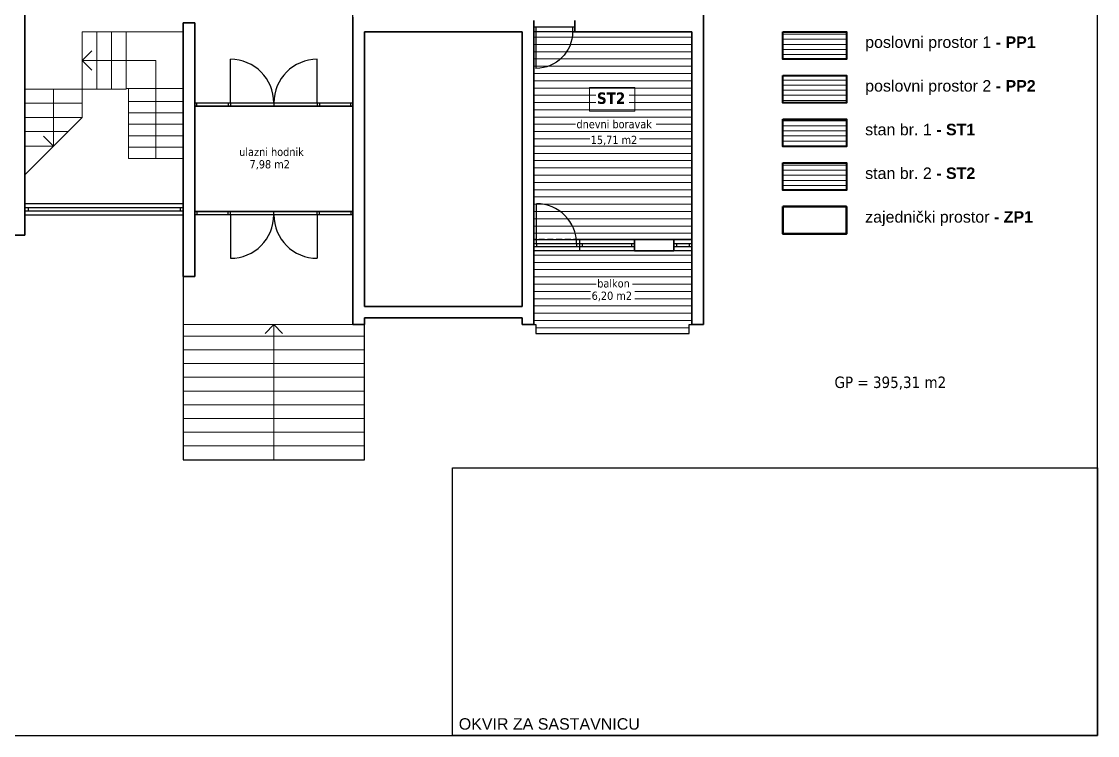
# Model space of a CAD drawing. Header units: centimetres. Extents: x 642232439 to 646206409, y 502891828 to 503284195.
# Drawn here: x 646181557 to 646183909, y 503268121 to 503269681 of the extents above; entities that cross this region are included whole.
import ezdxf

# ---------------------------------------------------------------- set-up
doc = ezdxf.new("R2010")
doc.units = ezdxf.units.CM
doc.linetypes.add('HIDDENX2', pattern=[19.05, 12.7, -6.35])
for name, color, linetype, lineweight in [('.ETAZA_1_ST1', 100, 'Continuous', 13), ('.ETAZA_2_ST2', 170, 'Continuous', 13), ('.ETAZA_3_PP1', 10, 'Continuous', 13), ('.ETAZA_4_ST2', 30, 'Continuous', 13), ('.ETAZA_5_ST4', 30, 'Continuous', 13), ('_POVRŠINA', 255, 'Continuous', 5), ('TP_01 - 0.35', 1, 'Continuous', 35), ('TP_07 - 0.20', 7, 'Continuous', 20), ('TP_08 - 0.10', 8, 'Continuous', 9)]:
    doc.layers.add(name, color=color, linetype=linetype, lineweight=lineweight)
doc.layers.add('_POLILINE_ET', color=4, linetype='Continuous', plot=False)
doc.layers.add('SAST_Linija sastavnice', color=3, linetype='Continuous', plot=False)
for name, color, linetype in [('TP_Hidden', 8, 'HIDDENX2'), ('TP_Otvori', 8, 'Continuous'), ('TP_Otvori.block', 8, 'Continuous')]:
    doc.layers.add(name, color=color, linetype=linetype)
doc.styles.get("Standard").update_dxf_attribs({"font": 'arial.ttf'})
doc.styles.add('tahoma10', font='tahoma.ttf', dxfattribs={"height": 2})
pattern_1 = [(180, (643183442.702, 503085608.108), (-3e-15, -15.875), [])]
pattern_2 = [(180, (643183442.702, 503085608.108), (-2e-15, -11.1125), [])]

# ---------------------------------------------------------------- blocks, each defined once
blk = doc.blocks.new('*U527')
at = {"layer": 'TP_01 - 0.35'}
for p, q in [((0, 0), (0, -30)), ((48, 0), (48, -30))]:
    blk.add_line(p, q, dxfattribs=at)
at = {"layer": 'TP_Otvori'}
for p, q in [((0, 0), (48, 0)), ((0, -11.3), (48, -11.3)), ((0, -18.8), (48, -18.8)), ((7.5, -11.3), (7.5, -18.8)), ((40.5, -11.3), (40.5, -18.8)), ((0, -30), (48, -30))]:
    blk.add_line(p, q, dxfattribs=at)
blk = doc.blocks.new('*U523')
at = {"layer": 'TP_Otvori'}
for p, q in [((5, 0), (5, 80)), ((5, 0), (0, 0)), ((85, 0), (5, 0)), ((5, -10), (5, 0)), ((85, -10), (85, 0)), ((85, 0), (90, 0)), ((90, -10), (0, -10))]:
    blk.add_line(p, q, dxfattribs=at)
blk.add_arc((5, 0), 80, 0, 90, dxfattribs=at)

msp = doc.modelspace()

# ---------------------------------------------------------------- hatches: boundary and pattern name
at = {"layer": '.ETAZA_1_ST1'}
h = msp.add_hatch(dxfattribs=at)
h.set_pattern_fill('ANSI31', color=256, scale=3.5, angle=135)
h.set_pattern_definition(pattern_2)
h.paths.add_polyline_path([(646183360.1, 503269658.44), (646183221.35, 503269658.44), (646183221.35, 503269598.78), (646183360.1, 503269598.78)])
at = {"layer": '.ETAZA_2_ST2'}
h = msp.add_hatch(dxfattribs=at)
h.set_pattern_fill('ANSI31', color=256, scale=3.5, angle=135)
h.set_pattern_definition(pattern_2)
h.paths.add_polyline_path([(646183360.1, 503269562.98), (646183221.35, 503269562.98), (646183221.35, 503269503.32), (646183360.1, 503269503.32)])
at = {"layer": '.ETAZA_2_ST2', "true_color": 0xf26722}
h = msp.add_hatch(dxfattribs=at)
h.set_pattern_fill('ANSI31', color=30, scale=3.5, angle=135)
h.set_pattern_definition([(180, (643121729.611, 503085411.083), (-2e-15, -11.1125), [])])
h.paths.add_polyline_path([(646183360.1, 503269372.06), (646183221.35, 503269372.06), (646183221.35, 503269312.4), (646183360.1, 503269312.4)])
at = {"layer": '.ETAZA_3_PP1'}
h = msp.add_hatch(dxfattribs=at)
h.set_pattern_fill('ANSI31', color=256, scale=3.5, angle=135)
h.set_pattern_definition(pattern_2)
h.paths.add_polyline_path([(646183360.1, 503269467.52), (646183221.35, 503269467.52), (646183221.35, 503269407.86), (646183360.1, 503269407.86)])
at = {"layer": '.ETAZA_4_ST2'}
h = msp.add_hatch(dxfattribs=at)
h.set_pattern_fill('ANSI31', color=256, scale=5, angle=135)
h.set_pattern_definition(pattern_1)
h.paths.add_polyline_path([(646182676.61, 503269179.74), (646182676.61, 503269018.74), (646182681.61, 503269018.74), (646182681.61, 503268999.74), (646183016.61, 503268999.74), (646183016.61, 503269018.74), (646183022.61, 503269018.74), (646183022.61, 503269179.74)])
at = {"layer": '.ETAZA_5_ST4'}
h = msp.add_hatch(dxfattribs=at)
h.set_pattern_fill('ANSI31', color=256, scale=5, angle=135)
h.set_pattern_definition(pattern_1)
h.paths.add_polyline_path([(646182676.61, 503269658.74), (646182676.61, 503269204.74), (646183022.61, 503269204.74), (646183022.61, 503269658.74)])

# ---------------------------------------------------------------- linework, layer by layer
at = {"layer": '.ETAZA_1_ST1', "lineweight": 40}
msp.add_lwpolyline([(646183221.35, 503269658.44), (646183360.1, 503269658.44), (646183360.1, 503269598.78), (646183221.35, 503269598.78)], close=True, dxfattribs=at)
at = {"layer": '.ETAZA_2_ST2', "lineweight": 40}
msp.add_lwpolyline([(646183221.35, 503269562.98), (646183360.1, 503269562.98), (646183360.1, 503269503.32), (646183221.35, 503269503.32)], close=True, dxfattribs=at)
at = {"layer": '.ETAZA_3_PP1', "lineweight": 40}
msp.add_lwpolyline([(646183221.35, 503269467.52), (646183360.1, 503269467.52), (646183360.1, 503269407.86), (646183221.35, 503269407.86)], close=True, dxfattribs=at)
at = {"layer": '.ETAZA_5_ST4', "lineweight": 40}
msp.add_lwpolyline([(646183221.35, 503269372.06), (646183360.1, 503269372.06), (646183360.1, 503269312.4), (646183221.35, 503269312.4)], close=True, dxfattribs=at)
at = {"layer": '_POLILINE_ET'}
for points in [[(646181564.61, 503270053.54), (646181564.61, 503269283.74), (646181910.61, 503269283.74), (646181910.61, 503269678.54), (646181935.61, 503269678.54), (646181935.61, 503269503.54), (646182281.61, 503269503.54), (646182281.61, 503270053.54), (646181564.61, 503270053.54)], [(646182306.61, 503269658.74), (646182306.61, 503269058.74), (646182651.61, 503269058.74), (646182651.61, 503269658.74), (646182306.61, 503269658.74)], [(646182676.61, 503269658.74), (646182676.61, 503269204.74), (646183022.61, 503269204.74), (646183022.61, 503269658.74), (646182676.61, 503269658.74)], [(646181935.61, 503269496.54), (646181935.61, 503269265.74), (646182281.61, 503269265.74), (646182281.61, 503269496.54), (646181935.61, 503269496.54)], [(646182676.61, 503269179.74), (646182676.61, 503269018.74), (646182681.61, 503269018.74), (646182681.61, 503268999.74), (646183016.61, 503268999.74), (646183016.61, 503269018.74), (646183022.61, 503269018.74), (646183022.61, 503269179.74), (646182676.61, 503269179.74)]]:
    msp.add_lwpolyline(points, dxfattribs=at)
at = {"layer": '_POVRŠINA'}
msp.add_lwpolyline([(646182798.4, 503269537.18), (646182897.53, 503269537.18), (646182897.53, 503269485.53), (646182798.4, 503269485.53)], close=True, dxfattribs=at)
at = {"layer": 'SAST_Linija sastavnice'}
for points in [[(646183908.92, 503270987.07), (646180010.92, 503270987.07), (646180010.92, 503268121.07), (646183908.92, 503268121.07)], [(646183908.92, 503270987.07), (646180010.92, 503270987.07), (646180010.92, 503268121.07), (646183908.92, 503268121.07)], [(646182498.92, 503268706.07), (646183908.92, 503268706.07), (646183908.92, 503268121.07), (646182498.92, 503268121.07)]]:
    msp.add_lwpolyline(points, close=True, dxfattribs=at)
at = {"layer": 'TP_01 - 0.35'}
for p, q in [((646183047.61, 503269908.74), (646183047.61, 503269018.74)), ((646181564.61, 503269718.54), (646181564.61, 503269214.54)), ((646181910.61, 503269678.54), (646181935.61, 503269678.54)), ((646181910.61, 503269123.74), (646181910.61, 503269678.54)), ((646181935.61, 503269178.74), (646181935.61, 503269678.54)), ((646182281.61, 503269690.54), (646182281.61, 503269018.74)), ((646182676.61, 503269683.74), (646182676.61, 503269018.74)), ((646182766.61, 503269683.74), (646182766.61, 503269658.74)), ((646182306.61, 503269658.74), (646182306.61, 503269058.74)), ((646182306.61, 503269658.74), (646182651.61, 503269658.74)), ((646182651.61, 503269058.74), (646182651.61, 503269658.74)), ((646182766.61, 503269658.74), (646183022.61, 503269658.74)), ((646183022.61, 503269658.74), (646183022.61, 503269018.74)), ((646181539.61, 503269214.54), (646181564.61, 503269214.54)), ((646182896.61, 503269204.74), (646182896.61, 503269179.74)), ((646182896.61, 503269204.74), (646182982.61, 503269204.74)), ((646182982.61, 503269204.74), (646182982.61, 503269179.74)), ((646181935.61, 503269178.74), (646181935.61, 503269123.74)), ((646182896.61, 503269179.74), (646182982.61, 503269179.74)), ((646181935.61, 503269123.74), (646181910.61, 503269123.74)), ((646182306.61, 503269058.74), (646182651.61, 503269058.74)), ((646182306.61, 503269033.74), (646182306.61, 503269018.74)), ((646182306.61, 503269033.74), (646182651.61, 503269033.74)), ((646182651.61, 503269018.74), (646182651.61, 503269033.74)), ((646182281.61, 503269018.74), (646182306.61, 503269018.74)), ((646182651.61, 503269018.74), (646182676.61, 503269018.74)), ((646183022.61, 503269018.74), (646183047.61, 503269018.74))]:
    msp.add_line(p, q, dxfattribs=at)
at = {"layer": 'TP_07 - 0.20'}
for p, q in [((646181910.61, 503269658.74), (646181689.61, 503269658.74)), ((646181689.61, 503269533.54), (646181689.61, 503269658.74)), ((646181689.61, 503269533.54), (646181564.61, 503269533.54)), ((646181627.11, 503269533.54), (646181627.11, 503269408.64)), ((646181689.61, 503269533.54), (646181689.61, 503269471.14)), ((646181689.61, 503269502.54), (646181564.61, 503269502.54)), ((646181689.61, 503269471.54), (646181564.61, 503269471.54)), ((646181689.61, 503269471.14), (646181564.61, 503269346.14)), ((646181659.01, 503269440.54), (646181564.61, 503269440.54)), ((646181627.11, 503269408.74), (646181604.89, 503269430.95)), ((646181627.21, 503269408.74), (646181564.61, 503269408.74)), ((646181910.61, 503269283.74), (646181564.61, 503269283.74)), ((646181910.61, 503269258.74), (646181564.61, 503269258.74)), ((646181910.61, 503269123.74), (646181910.61, 503268723.74)), ((646182281.61, 503269018.74), (646181910.61, 503269018.74)), ((646182108.61, 503269018.74), (646182089.65, 503268999.78)), ((646182108.61, 503268723.74), (646182108.61, 503269018.74)), ((646182108.61, 503269018.74), (646182127.56, 503268999.78)), ((646182306.61, 503269018.74), (646182306.61, 503268723.74)), ((646182681.61, 503269018.74), (646182676.61, 503269018.74)), ((646182681.61, 503269018.74), (646182681.61, 503268999.74)), ((646183016.61, 503269018.74), (646183016.61, 503268999.74)), ((646183022.61, 503269018.74), (646183016.61, 503269018.74)), ((646182306.61, 503268993.74), (646181910.61, 503268993.74)), ((646182681.61, 503268999.74), (646183016.61, 503268999.74)), ((646182306.61, 503268963.74), (646181910.61, 503268963.74)), ((646182306.61, 503268933.74), (646181910.61, 503268933.74)), ((646182306.61, 503268903.74), (646181910.61, 503268903.74)), ((646182306.61, 503268873.74), (646181910.61, 503268873.74)), ((646182306.61, 503268843.74), (646181910.61, 503268843.74)), ((646182306.61, 503268813.74), (646181910.61, 503268813.74)), ((646182306.61, 503268783.74), (646181910.61, 503268783.74)), ((646182306.61, 503268753.74), (646181910.61, 503268753.74)), ((646182306.61, 503268723.74), (646181910.61, 503268723.74))]:
    msp.add_line(p, q, dxfattribs=at)
at = {"layer": 'TP_07 - 0.20', "lineweight": 50}
msp.add_lwpolyline([(646183221.35, 503269276.6), (646183360.1, 503269276.6), (646183360.1, 503269216.94), (646183221.35, 503269216.94)], close=True, dxfattribs=at)
at = {"layer": 'TP_08 - 0.10'}
for p, q in [((646181721.61, 503269533.54), (646181721.61, 503269658.74)), ((646181753.61, 503269533.54), (646181753.61, 503269658.74)), ((646181785.61, 503269533.54), (646181785.61, 503269658.74)), ((646181689.61, 503269596.14), (646181710.6, 503269617.14)), ((646181689.61, 503269596.14), (646181850.61, 503269596.14)), ((646181689.61, 503269596.14), (646181710.6, 503269575.14)), ((646181850.61, 503269491.54), (646181850.61, 503269596.14)), ((646181689.61, 503269533.54), (646181785.61, 503269533.54)), ((646181785.61, 503269534.54), (646181893.61, 503269534.54)), ((646181790.61, 503269381.54), (646181790.61, 503269534.54)), ((646181910.61, 503269534.54), (646181893.61, 503269534.54)), ((646181865.61, 503269506.54), (646181790.61, 503269506.54)), ((646181865.61, 503269506.54), (646181910.61, 503269506.54)), ((646181840.61, 503269481.54), (646181790.61, 503269481.54)), ((646181840.61, 503269481.54), (646181910.61, 503269481.54)), ((646181850.61, 503269491.54), (646181850.61, 503269381.54)), ((646181815.61, 503269456.54), (646181790.61, 503269456.54)), ((646181815.61, 503269456.54), (646181910.61, 503269456.54)), ((646181790.61, 503269431.54), (646181910.61, 503269431.54)), ((646181790.61, 503269406.54), (646181910.61, 503269406.54)), ((646181790.61, 503269381.54), (646181910.61, 503269381.54))]:
    msp.add_line(p, q, dxfattribs=at)
at = {"layer": 'TP_Hidden'}
for p, q in [((646182776.61, 503269204.74), (646182676.61, 503269204.74)), ((646182776.61, 503269179.74), (646182676.61, 503269179.74))]:
    msp.add_line(p, q, dxfattribs=at)
at = {"layer": 'TP_Otvori'}
for p, q in [((646182013.61, 503269503.54), (646182013.61, 503269598.54)), ((646182203.61, 503269503.54), (646182203.61, 503269598.54)), ((646181935.61, 503269503.54), (646182281.61, 503269503.54)), ((646181940.61, 503269496.54), (646181940.61, 503269503.54)), ((646182008.61, 503269503.54), (646182008.61, 503269496.54)), ((646182013.61, 503269503.54), (646182013.61, 503269496.54)), ((646182108.61, 503269503.54), (646182108.61, 503269496.54)), ((646182203.61, 503269503.54), (646182203.61, 503269496.54)), ((646182208.61, 503269503.54), (646182208.61, 503269496.54)), ((646182276.61, 503269496.54), (646182276.61, 503269503.54)), ((646181935.61, 503269496.54), (646182281.61, 503269496.54)), ((646181910.61, 503269273.74), (646181564.61, 503269273.74)), ((646181571.61, 503269273.74), (646181571.61, 503269266.74)), ((646181903.61, 503269273.74), (646181903.61, 503269266.74)), ((646182682.86, 503269195.36), (646182682.86, 503269282.86)), ((646181910.61, 503269266.74), (646181564.61, 503269266.74)), ((646182281.61, 503269265.74), (646181935.61, 503269265.74)), ((646182281.61, 503269258.74), (646181935.61, 503269258.74)), ((646181940.61, 503269265.74), (646181940.61, 503269258.74)), ((646182008.61, 503269258.74), (646182008.61, 503269265.74)), ((646182013.61, 503269258.74), (646182013.61, 503269265.74)), ((646182013.61, 503269258.74), (646182013.61, 503269163.74)), ((646182108.61, 503269258.74), (646182108.61, 503269265.74)), ((646182203.61, 503269258.74), (646182203.61, 503269265.74)), ((646182203.61, 503269258.74), (646182203.61, 503269163.74)), ((646182208.61, 503269258.74), (646182208.61, 503269265.74)), ((646182276.61, 503269265.74), (646182276.61, 503269258.74)), ((646182776.61, 503269204.74), (646182776.61, 503269179.74)), ((646182896.61, 503269204.74), (646182776.61, 503269204.74)), ((646182776.61, 503269195.36), (646182676.61, 503269195.36)), ((646182776.61, 503269189.11), (646182676.61, 503269189.11)), ((646182682.86, 503269195.36), (646182682.86, 503269189.11)), ((646182770.36, 503269195.36), (646182770.36, 503269189.11)), ((646182896.61, 503269195.36), (646182776.61, 503269195.36)), ((646182896.61, 503269189.11), (646182776.61, 503269189.11)), ((646182896.61, 503269179.74), (646182776.61, 503269179.74)), ((646182782.86, 503269195.36), (646182782.86, 503269189.11)), ((646182890.36, 503269195.36), (646182890.36, 503269189.11))]:
    msp.add_line(p, q, dxfattribs=at)
for centre, radius, start, end in [((646182013.61, 503269503.54), 95, 0, 90), ((646182203.61, 503269503.54), 95, 90, 180), ((646182682.86, 503269195.36), 87.5, 0, 90), ((646182013.61, 503269258.74), 95, 270, 0), ((646182203.61, 503269258.74), 95, 180, 270)]:
    msp.add_arc(centre, radius, start, end, dxfattribs=at)

# ---------------------------------------------------------------- block references
at = {"layer": 'TP_Otvori.block', "xscale": -1, "rotation": 180}
msp.add_blockref('*U523', (646182676.61, 503269658.74), dxfattribs=at)
at = {"layer": 'TP_Otvori.block', "xscale": -0.8333333856529689, "yscale": 0.8333333856529689, "zscale": 0.8333333856529689}
msp.add_blockref('*U527', (646183022.61, 503269204.74), dxfattribs=at)

# ---------------------------------------------------------------- texts
at = {"char_height": 30, "attachment_point": 1, "style": 'tahoma10'}
for s, insert in [('{\\fArial|b0|i0|c238|p34;\\H0.83333x;poslovni prostor 1 \\fArial|b1|i0|c238|p34;- PP1\\fArial|b1|i0|c0|p34;\\H1.2x;    }', (646183401.15, 503269648.56)), ('{\\fArial|b0|i0|c238|p34;\\H0.83333x;poslovni prostor 2 \\fArial|b1|i0|c238|p34;- PP2\\fArial|b1|i0|c0|p34;\\H1.2x;    }', (646183401.15, 503269553.1)), ('{\\fArial|b0|i0|c238|p34;\\H0.83333x;stan br. 1 \\fArial|b1|i0|c238|p34;- ST1\\fArial|b1|i0|c0|p34;\\H1.2x;    }', (646183401.15, 503269457.64)), ('{\\fArial|b0|i0|c238|p34;\\H0.83333x;stan br. 2 \\fArial|b1|i0|c238|p34;- ST2\\fArial|b1|i0|c0|p34;\\H1.2x;    }', (646183401.15, 503269362.18)), ('{\\fArial|b0|i0|c238|p34;\\H0.83333x;zajednički prostor \\fArial|b1|i0|c238|p34;- ZP1\\fArial|b1|i0|c0|p34;\\H1.2x;    }', (646183401.15, 503269266.72))]:
    msp.add_mtext_dynamic_manual_height_columns(s, width=728.1474, gutter_width=10, heights=[0], dxfattribs=dict(at, insert=insert))
at = {"layer": 'SAST_Linija sastavnice', "insert": (646182512.84, 503268133.41), "char_height": 25, "attachment_point": 7, "rotation": 360}
msp.add_mtext('OKVIR ZA SASTAVNICU', dxfattribs=at)

# ---------------------------------------------------------------- next in the draw order: texts
at = {"layer": '_POVRŠINA', "attachment_point": 1, "style": 'tahoma10', "bg_fill": 3, "box_fill_scale": 1.1, "bg_fill_color": 256, "bg_fill_transparency": 0}
for s, width, heights, insert, char_height in [('\\pt90;{\\fTahoma|b1|i0|c238|p34;\\H1.3889x;ST2} ', 68.2462, [2.54], (646182814.83, 503269526.13), 18), ('\\pt90;dnevni boravak', 171.7931, [2.54], (646182770.13, 503269465.95), 18), ('\\pt90;15,71 m2', 104.5788, [2.54], (646182801.16, 503269431.4), 18), ('\\pt90;7,98 m2', 93.3171, [2.54], (646182055.49, 503269378.24), 18), ('\\pt90;6,20 m2', 92.0927, [2.54], (646182803.27, 503269090.93), 18), ('\\pt125;GP = 395,31 m2', 422.1218, [0.461], (646183334.07, 503268905.37), 25)]:
    msp.add_mtext_dynamic_manual_height_columns(s, width=width, gutter_width=10, heights=heights, dxfattribs=dict(at, insert=insert, char_height=char_height))

# ---------------------------------------------------------------- next in the draw order: texts
at = {"layer": '_POVRŠINA', "char_height": 18, "attachment_point": 1, "style": 'tahoma10', "bg_fill": 3, "box_fill_scale": 1.1, "bg_fill_color": 256, "bg_fill_transparency": 0}
for s, width, insert in [('\\pt90;ulazni hodnik', 148.1126, (646182032.89, 503269405.26)), ('\\pt90;balkon', 74.6201, (646182815.51, 503269117.95))]:
    msp.add_mtext_dynamic_manual_height_columns(s, width=width, gutter_width=10, heights=[2.54], dxfattribs=dict(at, insert=insert))

# ---------------------------------------------------------------- next in the draw order: linework, layer by layer
at = {"layer": '_POLILINE_ET'}
msp.add_lwpolyline([(646181532.61, 503269214.54), (646181564.61, 503269214.54), (646181564.61, 503269258.74), (646181910.61, 503269258.74), (646181910.61, 503268723.74), (646182306.61, 503268723.74), (646182306.61, 503269033.74), (646182651.61, 503269033.74), (646182651.61, 503269018.74), (646182681.61, 503269018.74), (646182681.61, 503268999.74), (646183016.61, 503268999.74), (646183016.61, 503269018.74), (646183047.61, 503269018.74), (646183047.61, 503270407.74)], dxfattribs=at)

doc.saveas('drawing.dxf')
